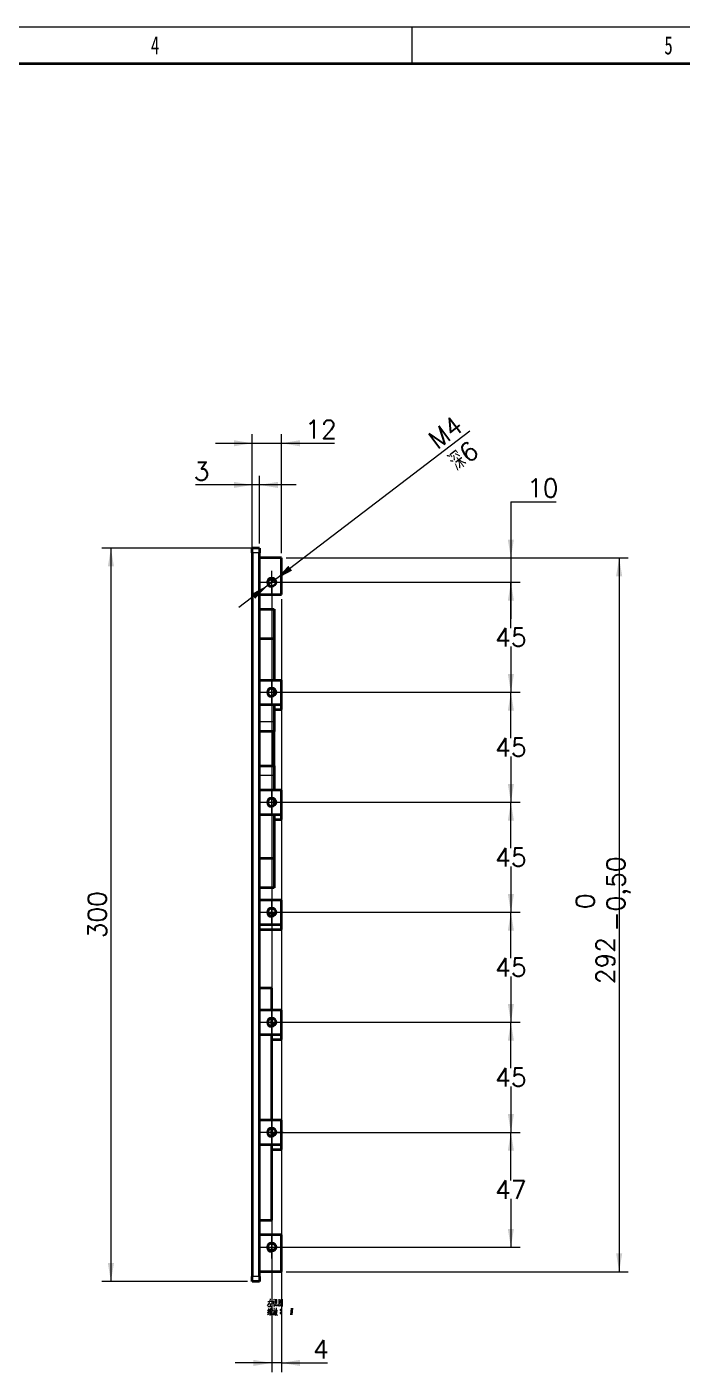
# Model space of a CAD drawing. Header units: millimetres. Extents: x -631 to 3210, y -446 to 2288.
# Drawn here: x 1343 to 1611, y 1737 to 2288 of the extents above; entities that cross this region are included whole.
import ezdxf
from ezdxf.enums import TextEntityAlignment as Align

# ---------------------------------------------------------------- set-up
doc = ezdxf.new("R2010")
doc.units = ezdxf.units.MM
doc.linetypes.add('点画线', pattern=[18, 12, -2, 2, -2])
doc.layers.get('0').update_dxf_attribs({"lineweight": 18})
for name, color, linetype, lineweight in [('中心线层', 1, '点画线', 18), ('尺寸线层', 3, 'Continuous', 18), ('粗实线层', 7, 'Continuous', 35), ('细实线层', 7, 'Continuous', 18)]:
    doc.layers.add(name, color=color, linetype=linetype, lineweight=lineweight)
doc.styles.get("Standard").update_dxf_attribs({"font": 'txt.shx', "bigfont": 'gbcbig.shx'})
doc.styles.add('标准', font='', dxfattribs={"width": 0.667})
doc.styles.get('标准').set_extended_font_data('宋体')
doc.dimstyles.get("Standard").update_dxf_attribs({"dimscale": 3, "dimtxt": 0.18, "dimasz": 0.18, "dimexe": 0.18, "dimexo": 0.0625, "dimgap": 0.09, "dimtad": 0, "dimtih": 1, "dimtoh": 1, "dimdec": 4, "dimzin": 0, "dimdsep": 46, "dimtxsty": 'Standard', "dimcen": 0.09, "dimdle": 0.36, "dimadec": 0, "dimazin": 0, "dimtfac": 1, "dimtdec": 4, "dimtofl": 0, "dimtmove": 0, "dimatfit": 3, "dimfxl": 0, "dimtolj": 1, "dimtzin": 0, "dimarcsym": 0})

# ---------------------------------------------------------------- blocks, each defined once
blk = doc.blocks.new('*X2')
at = {"layer": '粗实线层'}
blk.add_line((-185, 143.5), (205, 143.5), dxfattribs=at)
at = {"layer": '细实线层'}
for p, q in [((-210, 148.5), (210, 148.5)), ((70, 148.5), (70, 143.5))]:
    blk.add_line(p, q, dxfattribs=at)
at = {"layer": '尺寸线层', "style": '标准'}
for tag, height, width, p in [('T1', 2.5, 0.667, (-175, 146)), ('T2', 2.5, 0.667, (-105, 146)), ('T3', 2.5, 0.667, (-35, 146)), ('T4', 2.5, 0.667, (35, 146)), ('T5', 2.5, 0.667, (105, 146)), ('T6', 2.5, 0.667, (175, 146)), ('R1', 2.5, 0.667, (207.5, 111.38)), ('SQE', 3.5, 0.667, (-188.18, 80.99)), ('试制车间', 3.5, 0.28375, (-188.18, 73.99)), ('涂装车间（装配）', 3.5, 0.147264, (-188.18, 66.99)), ('涂装车间（涂装）', 3.5, 0.147264, (-188.18, 59.99)), ('国际内装车间', 3.5, 0.189302, (-188.18, 52.99)), ('地铁复合车间', 3.5, 0.186278, (-188.18, 46.02)), ('屏蔽门车间', 3.5, 0.225254, (-188.18, 39.14)), ('R2', 2.5, 0.667, (207.5, 37.12)), ('电器车间', 3.5, 0.292284, (-188.18, 32.21)), ('玻璃钢车间', 3.5, 0.225603, (-188.18, 25.29)), ('城轨内装车间', 3.5, 0.186278, (-188.18, 18.29)), ('不锈钢箱体车间', 3.5, 0.15932, (-188.18, 11.29)), ('门系统总装车间', 3.5, 0.161527, (-188.18, 4.29)), ('座椅厨房车间', 3.5, 0.186516, (-188.18, -2.71)), ('碳钢车间', 3.5, 0.28375, (-188.18, -9.71)), ('铝不锈钢车间', 3.5, 0.186397, (-188.18, -16.71)), ('风挡车间', 3.5, 0.284026, (-188.18, -23.71)), ('风道车间', 3.5, 0.284026, (-188.18, -30.71)), ('动车内装车间', 3.5, 0.186397, (-188.18, -37.71)), ('R3', 2.5, 0.667, (207.5, -37.12)), ('采购部', 3.5, 0.378308, (-188.18, -44.71)), ('检修服务部', 3.5, 0.223014, (-188.18, -51.71)), ('品管部', 3.5, 0.389426, (-188.18, -58.71)), ('生产保障部', 3.5, 0.223356, (-188.18, -65.71)), ('工业化部', 3.5, 0.281557, (-188.18, -72.71)), ('研发部', 3.5, 0.3788, (-188.18, -79.71)), ('旧底图总号', 3, 0.667, (-197.5, -100.5)), ('底图总号', 3, 0.667, (-197.5, -113.5)), ('R4', 2.5, 0.667, (207.5, -111.38)), ('签字', 3, 0.667, (-197.5, -126.5)), ('日期', 3, 0.667, (-197.5, -139.5)), ('B1', 2.5, 0.667, (-175, -146)), ('B2', 2.5, 0.667, (-105, -146)), ('B3', 2.5, 0.667, (-35, -146)), ('B4', 2.5, 0.667, (35, -146)), ('B5', 2.5, 0.667, (105, -146)), ('B6', 2.5, 0.667, (175, -146))]:
    blk.add_attdef(tag, text='', height=height, dxfattribs=dict(at, width=width)).set_placement(p, align=Align.MIDDLE_CENTER)
at = {"layer": '尺寸线层', "style": '标准', "width": 0.667}
blk.add_attdef('图号', text='', height=5.33, rotation=180, dxfattribs=at).set_placement((-160, 138.5), align=Align.MIDDLE_CENTER)
blk = doc.blocks.new('*X7')
at = {"layer": '尺寸线层', "linetype": 'Continuous'}
for points in [[(1376.94, 2074.29), (1378.19, 2066.79), (1375.69, 2066.79)], [(1376.94, 1774.29), (1378.19, 1781.79), (1375.69, 1781.79)]]:
    blk.add_hatch(color=0, dxfattribs=at).paths.add_polyline_path(points, flags=0)
at = {"layer": '尺寸线层', "color": 0, "linetype": 'Continuous'}
for p, q in [((1435.84, 2074.29), (1373.19, 2074.29)), ((1376.94, 2074.29), (1376.94, 1774.29)), ((1432.84, 1774.29), (1373.19, 1774.29))]:
    blk.add_line(p, q, dxfattribs=at)
at = {"layer": '尺寸线层', "color": 0, "insert": (1371.32, 1924.29), "char_height": 7.5, "width": 38.5714, "attachment_point": 5, "rotation": 90}
blk.add_mtext('300', dxfattribs=at)
blk = doc.blocks.new('*X8')
at = {"layer": '尺寸线层', "linetype": 'Continuous'}
for points in [[(1434.72, 2117.18), (1427.22, 2118.43), (1427.22, 2115.93)], [(1446.72, 2117.18), (1454.22, 2118.43), (1454.22, 2115.93)]]:
    blk.add_hatch(color=0, dxfattribs=at).paths.add_polyline_path(points, flags=0)
at = {"layer": '尺寸线层', "color": 0, "linetype": 'Continuous'}
for p, q in [((1434.72, 2074.17), (1434.72, 2120.93)), ((1446.72, 2072.17), (1446.72, 2120.93)), ((1419.72, 2117.18), (1468.39, 2117.18))]:
    blk.add_line(p, q, dxfattribs=at)
at = {"layer": '尺寸线层', "color": 0, "insert": (1462.85, 2122.81), "char_height": 7.5, "width": 22.1429, "attachment_point": 5}
blk.add_mtext('12', dxfattribs=at)
blk = doc.blocks.new('*X109')
at = {"layer": '尺寸线层', "linetype": 'Continuous'}
for points in [[(1434.72, 2100.13), (1427.22, 2098.88), (1427.22, 2101.38)], [(1437.72, 2100.13), (1445.22, 2098.88), (1445.22, 2101.38)]]:
    blk.add_hatch(color=0, dxfattribs=at).paths.add_polyline_path(points, flags=0)
at = {"layer": '尺寸线层', "color": 0, "linetype": 'Continuous'}
for p, q in [((1434.72, 2076.17), (1434.72, 2103.88)), ((1437.72, 2076.17), (1437.72, 2103.88)), ((1452.72, 2100.13), (1411.53, 2100.13))]:
    blk.add_line(p, q, dxfattribs=at)
at = {"layer": '尺寸线层', "color": 0, "insert": (1414.03, 2105.76), "char_height": 7.5, "width": 15, "attachment_point": 5}
blk.add_mtext('3', dxfattribs=at)
blk = doc.blocks.new('*X110')
at = {"layer": '尺寸线层', "linetype": 'Continuous'}
for points in [[(1442.72, 1740.96), (1435.22, 1739.71), (1435.22, 1742.21)], [(1446.72, 1740.96), (1454.22, 1739.71), (1454.22, 1742.21)]]:
    blk.add_hatch(color=0, dxfattribs=at).paths.add_polyline_path(points, flags=0)
at = {"layer": '尺寸线层', "color": 0, "linetype": 'Continuous'}
for p, q in [((1442.72, 2058.42), (1442.72, 1737.21)), ((1446.72, 2053.42), (1446.72, 1737.21)), ((1446.72, 1740.96), (1427.72, 1740.96)), ((1446.72, 1740.96), (1465.53, 1740.96))]:
    blk.add_line(p, q, dxfattribs=at)
at = {"layer": '尺寸线层', "color": 0, "insert": (1462.85, 1746.58), "char_height": 7.5, "width": 15, "attachment_point": 5}
blk.add_mtext('4', dxfattribs=at)
blk = doc.blocks.new('*X111')
at = {"layer": '尺寸线层', "linetype": 'Continuous'}
for points in [[(1540.51, 2070.29), (1541.76, 2077.79), (1539.26, 2077.79)], [(1540.51, 2060.29), (1541.76, 2052.79), (1539.26, 2052.79)]]:
    blk.add_hatch(color=0, dxfattribs=at).paths.add_polyline_path(points, flags=0)
at = {"layer": '尺寸线层', "color": 0, "linetype": 'Continuous'}
for p, q in [((1540.51, 2093.24), (1540.51, 2045.29)), ((1540.51, 2093.24), (1559.08, 2093.24)), ((1448.59, 2070.29), (1544.26, 2070.29)), ((1444.59, 2060.29), (1544.26, 2060.29))]:
    blk.add_line(p, q, dxfattribs=at)
at = {"layer": '尺寸线层', "color": 0, "insert": (1553.55, 2098.86), "char_height": 7.5, "width": 22.1429, "attachment_point": 5}
blk.add_mtext('10', dxfattribs=at)
blk = doc.blocks.new('*X112')
at = {"layer": '尺寸线层', "linetype": 'Continuous'}
for points in [[(1540.51, 2060.29), (1541.76, 2052.79), (1539.26, 2052.79)], [(1540.51, 2015.29), (1541.76, 2022.79), (1539.26, 2022.79)]]:
    blk.add_hatch(color=0, dxfattribs=at).paths.add_polyline_path(points, flags=0)
at = {"layer": '尺寸线层', "color": 0, "linetype": 'Continuous'}
for p, q in [((1444.59, 2060.29), (1544.26, 2060.29)), ((1540.51, 2041.54), (1540.51, 2060.29)), ((1540.51, 2034.04), (1540.51, 2015.29)), ((1444.59, 2015.29), (1544.26, 2015.29))]:
    blk.add_line(p, q, dxfattribs=at)
at = {"layer": '尺寸线层', "color": 0, "insert": (1540.51, 2037.79), "char_height": 7.5, "width": 24.2857, "attachment_point": 5}
blk.add_mtext('45', dxfattribs=at)
blk = doc.blocks.new('*X113')
at = {"layer": '尺寸线层', "linetype": 'Continuous'}
for points in [[(1540.51, 2015.29), (1541.76, 2007.79), (1539.26, 2007.79)], [(1540.51, 1970.29), (1541.76, 1977.79), (1539.26, 1977.79)]]:
    blk.add_hatch(color=0, dxfattribs=at).paths.add_polyline_path(points, flags=0)
at = {"layer": '尺寸线层', "color": 0, "linetype": 'Continuous'}
for p, q in [((1444.59, 2015.29), (1544.26, 2015.29)), ((1540.51, 1996.54), (1540.51, 2015.29)), ((1540.51, 1989.04), (1540.51, 1970.29)), ((1444.59, 1970.29), (1544.26, 1970.29))]:
    blk.add_line(p, q, dxfattribs=at)
at = {"layer": '尺寸线层', "color": 0, "insert": (1540.51, 1992.79), "char_height": 7.5, "width": 24.2857, "attachment_point": 5}
blk.add_mtext('45', dxfattribs=at)
blk = doc.blocks.new('*X114')
at = {"layer": '尺寸线层', "linetype": 'Continuous'}
for points in [[(1540.51, 1970.29), (1541.76, 1962.79), (1539.26, 1962.79)], [(1540.51, 1925.29), (1541.76, 1932.79), (1539.26, 1932.79)]]:
    blk.add_hatch(color=0, dxfattribs=at).paths.add_polyline_path(points, flags=0)
at = {"layer": '尺寸线层', "color": 0, "linetype": 'Continuous'}
for p, q in [((1444.59, 1970.29), (1544.26, 1970.29)), ((1540.51, 1951.54), (1540.51, 1970.29)), ((1540.51, 1944.04), (1540.51, 1925.29)), ((1444.59, 1925.29), (1544.26, 1925.29))]:
    blk.add_line(p, q, dxfattribs=at)
at = {"layer": '尺寸线层', "color": 0, "insert": (1540.51, 1947.79), "char_height": 7.5, "width": 24.2857, "attachment_point": 5}
blk.add_mtext('45', dxfattribs=at)
blk = doc.blocks.new('*X115')
at = {"layer": '尺寸线层', "linetype": 'Continuous'}
for points in [[(1540.51, 1925.29), (1541.76, 1917.79), (1539.26, 1917.79)], [(1540.51, 1880.29), (1541.76, 1887.79), (1539.26, 1887.79)]]:
    blk.add_hatch(color=0, dxfattribs=at).paths.add_polyline_path(points, flags=0)
at = {"layer": '尺寸线层', "color": 0, "linetype": 'Continuous'}
for p, q in [((1444.59, 1925.29), (1544.26, 1925.29)), ((1540.51, 1906.54), (1540.51, 1925.29)), ((1540.51, 1899.04), (1540.51, 1880.29)), ((1444.59, 1880.29), (1544.26, 1880.29))]:
    blk.add_line(p, q, dxfattribs=at)
at = {"layer": '尺寸线层', "color": 0, "insert": (1540.51, 1902.79), "char_height": 7.5, "width": 24.2857, "attachment_point": 5}
blk.add_mtext('45', dxfattribs=at)
blk = doc.blocks.new('*X116')
at = {"layer": '尺寸线层', "linetype": 'Continuous'}
for points in [[(1540.51, 1880.29), (1541.76, 1872.79), (1539.26, 1872.79)], [(1540.51, 1835.29), (1541.76, 1842.79), (1539.26, 1842.79)]]:
    blk.add_hatch(color=0, dxfattribs=at).paths.add_polyline_path(points, flags=0)
at = {"layer": '尺寸线层', "color": 0, "linetype": 'Continuous'}
for p, q in [((1444.59, 1880.29), (1544.26, 1880.29)), ((1540.51, 1861.54), (1540.51, 1880.29)), ((1540.51, 1854.04), (1540.51, 1835.29)), ((1444.59, 1835.29), (1544.26, 1835.29))]:
    blk.add_line(p, q, dxfattribs=at)
at = {"layer": '尺寸线层', "color": 0, "insert": (1540.51, 1857.79), "char_height": 7.5, "width": 24.2857, "attachment_point": 5}
blk.add_mtext('45', dxfattribs=at)
blk = doc.blocks.new('*X117')
at = {"layer": '尺寸线层', "linetype": 'Continuous'}
for points in [[(1540.51, 1835.29), (1541.76, 1827.79), (1539.26, 1827.79)], [(1540.51, 1788.29), (1541.76, 1795.79), (1539.26, 1795.79)]]:
    blk.add_hatch(color=0, dxfattribs=at).paths.add_polyline_path(points, flags=0)
at = {"layer": '尺寸线层', "color": 0, "linetype": 'Continuous'}
for p, q in [((1444.59, 1835.29), (1544.26, 1835.29)), ((1540.51, 1815.54), (1540.51, 1835.29)), ((1540.51, 1808.04), (1540.51, 1788.29)), ((1444.59, 1788.29), (1544.26, 1788.29))]:
    blk.add_line(p, q, dxfattribs=at)
at = {"layer": '尺寸线层', "color": 0, "insert": (1540.51, 1811.79), "char_height": 7.5, "width": 24.2857, "attachment_point": 5}
blk.add_mtext('47', dxfattribs=at)
blk = doc.blocks.new('*X182')
at = {"color": 0, "char_height": 7.5, "width": 300, "attachment_point": 1, "rotation": 90}
for s, insert in [('-0,50', (1579.71, 1917.33)), ('0', (1567.17, 1926.61)), ('292', (1575.42, 1895.9))]:
    blk.add_mtext(s, dxfattribs=dict(at, insert=insert))
blk = doc.blocks.new('*X181')
at = {"layer": '尺寸线层', "linetype": 'Continuous'}
for points in [[(1584.8, 2070.29), (1586.05, 2062.79), (1583.55, 2062.79)], [(1584.8, 1778.29), (1586.05, 1785.79), (1583.55, 1785.79)]]:
    blk.add_hatch(color=0, dxfattribs=at).paths.add_polyline_path(points, flags=0)
at = {"layer": '尺寸线层', "color": 0, "linetype": 'Continuous'}
for p, q in [((1448.59, 2070.29), (1588.55, 2070.29)), ((1584.8, 2070.29), (1584.8, 1778.29)), ((1448.59, 1778.29), (1588.55, 1778.29))]:
    blk.add_line(p, q, dxfattribs=at)
at = {"layer": '尺寸线层', "color": 0}
blk.add_blockref('*X182', (0, 0), dxfattribs=at)
blk = doc.blocks.new('*X183')
at = {"layer": '尺寸线层', "linetype": 'Continuous'}
for points in [[(1444.31, 2061.51), (1451.03, 2065.07), (1449.51, 2067.05)], [(1441.13, 2059.08), (1435.93, 2053.53), (1434.41, 2055.52)]]:
    blk.add_hatch(color=0, dxfattribs=at).paths.add_polyline_path(points, flags=0)
at = {"layer": '尺寸线层', "color": 0, "linetype": 'Continuous'}
blk.add_line((1523.68, 2122.14), (1429.21, 2049.97), dxfattribs=at)
at = {"layer": '尺寸线层', "color": 0, "char_height": 7.5, "attachment_point": 5, "rotation": 37.3752}
for s, insert, width in [('M4', (1513.78, 2121.65), 27.1429), ('深6', (1521.13, 2112.03), 32.6429)]:
    blk.add_mtext(s, dxfattribs=dict(at, insert=insert, width=width))

msp = doc.modelspace()

# ---------------------------------------------------------------- linework, layer by layer
at = {"color": 7, "lineweight": 35, "ltscale": 0.075}
for p, q in [((1437.719, 2074.294), (1434.719, 2074.294)), ((1443.719, 2008.293), (1446.719, 2008.293)), ((1443.719, 1963.293), (1446.719, 1963.293)), ((1437.719, 1774.293), (1434.719, 1774.293))]:
    msp.add_line(p, q, dxfattribs=at)
at = {"color": 7, "lineweight": 35, "ltscale": 0.05}
for p, q in [((1434.719, 2072.294), (1434.719, 2074.294)), ((1437.719, 2074.294), (1437.719, 2072.294)), ((1434.719, 1774.293), (1434.719, 1776.293)), ((1437.719, 1776.293), (1437.719, 1774.293))]:
    msp.add_line(p, q, dxfattribs=at)
at = {"color": 7, "lineweight": 13, "ltscale": 0.075}
for p, q in [((1437.719, 2072.294), (1434.719, 2072.294)), ((1437.719, 1776.293), (1434.719, 1776.293))]:
    msp.add_line(p, q, dxfattribs=at)
at = {"color": 7, "lineweight": 35}
for p, q in [((1434.719, 2072.294), (1434.719, 1776.293)), ((1437.719, 1776.293), (1437.719, 2072.294)), ((1442.719, 1840.293), (1442.719, 1875.293)), ((1442.719, 1799.293), (1442.719, 1830.293))]:
    msp.add_line(p, q, dxfattribs=at)
at = {"color": 7, "lineweight": 35, "ltscale": 0.225}
for p, q in [((1446.719, 2070.294), (1437.719, 2070.294)), ((1437.719, 2055.293), (1446.719, 2055.293)), ((1437.719, 2020.293), (1446.719, 2020.293)), ((1437.719, 2010.293), (1446.719, 2010.293)), ((1446.719, 1975.293), (1437.719, 1975.293)), ((1437.719, 1965.293), (1446.719, 1965.293)), ((1446.719, 1930.293), (1437.719, 1930.293)), ((1437.719, 1920.293), (1446.719, 1920.293)), ((1437.719, 1918.293), (1446.719, 1918.293)), ((1446.719, 1885.293), (1437.719, 1885.293)), ((1437.719, 1875.293), (1446.719, 1875.293)), ((1446.719, 1840.293), (1437.719, 1840.293)), ((1437.719, 1830.293), (1446.719, 1830.293)), ((1446.719, 1793.293), (1437.719, 1793.293)), ((1437.719, 1778.293), (1446.719, 1778.293))]:
    msp.add_line(p, q, dxfattribs=at)
at = {"color": 7, "lineweight": 35, "ltscale": 0.375001}
msp.add_line((1446.719, 2055.293), (1446.719, 2070.294), dxfattribs=at)
at = {"color": 7, "lineweight": 35, "ltscale": 0.15}
for p, q in [((1437.719, 2049.293), (1443.719, 2049.293)), ((1437.719, 2037.263), (1443.719, 2037.263)), ((1443.719, 1999.263), (1437.719, 1999.263)), ((1437.719, 1985.263), (1443.719, 1985.263)), ((1443.719, 1947.263), (1437.719, 1947.263)), ((1443.719, 1935.293), (1437.719, 1935.293))]:
    msp.add_line(p, q, dxfattribs=at)
at = {"color": 7, "lineweight": 35, "ltscale": 0.300752}
msp.add_line((1443.719, 2049.293), (1443.719, 2037.263), dxfattribs=at)
at = {"color": 7, "lineweight": 35, "ltscale": 0.424251}
msp.add_line((1443.719, 2037.263), (1443.719, 2020.293), dxfattribs=at)
at = {"color": 7, "lineweight": 35, "ltscale": 0.25}
for p, q in [((1446.719, 2010.293), (1446.719, 2020.293)), ((1446.719, 1965.293), (1446.719, 1975.293)), ((1446.719, 1920.293), (1446.719, 1930.293)), ((1446.719, 1875.293), (1446.719, 1885.293)), ((1446.719, 1830.293), (1446.719, 1840.293))]:
    msp.add_line(p, q, dxfattribs=at)
at = {"color": 7, "lineweight": 35, "ltscale": 0.065621}
for p, q in [((1443.719, 2016.606), (1443.719, 2013.981)), ((1443.719, 1971.606), (1443.719, 1968.981))]:
    msp.add_line(p, q, dxfattribs=at)
at = {"color": 7, "lineweight": 35, "ltscale": 0.175749}
msp.add_line((1443.719, 2010.293), (1443.719, 2003.263), dxfattribs=at)
at = {"color": 7, "lineweight": 35, "ltscale": 0.049994}
for p, q in [((1446.719, 2008.293), (1446.719, 2010.293)), ((1446.719, 1963.293), (1446.719, 1965.293)), ((1446.719, 1918.293), (1446.719, 1920.293)), ((1446.719, 1873.293), (1446.719, 1875.293)), ((1446.719, 1828.293), (1446.719, 1830.293))]:
    msp.add_line(p, q, dxfattribs=at)
at = {"color": 7, "lineweight": 13, "ltscale": 0.15}
for p, q in [((1443.719, 2003.263), (1437.719, 2003.263)), ((1443.719, 1981.263), (1437.719, 1981.263))]:
    msp.add_line(p, q, dxfattribs=at)
at = {"color": 7, "lineweight": 35, "ltscale": 0.1}
for p, q in [((1443.719, 2003.263), (1443.719, 1999.263)), ((1443.719, 1985.263), (1443.719, 1981.263)), ((1442.719, 1873.293), (1446.719, 1873.293)), ((1442.719, 1828.293), (1446.719, 1828.293))]:
    msp.add_line(p, q, dxfattribs=at)
at = {"color": 7, "lineweight": 35, "ltscale": 0.35}
msp.add_line((1443.719, 1985.263), (1443.719, 1999.263), dxfattribs=at)
at = {"color": 7, "lineweight": 35, "ltscale": 0.149251}
msp.add_line((1443.719, 1981.263), (1443.719, 1975.293), dxfattribs=at)
at = {"color": 7, "lineweight": 35, "ltscale": 0.450749}
msp.add_line((1443.719, 1965.293), (1443.719, 1947.263), dxfattribs=at)
at = {"color": 7, "lineweight": 35, "ltscale": 0.299248}
msp.add_line((1443.719, 1947.263), (1443.719, 1935.293), dxfattribs=at)
at = {"color": 7, "lineweight": 35, "ltscale": 0.125}
for p, q in [((1442.719, 1894.293), (1437.719, 1894.293)), ((1437.719, 1799.293), (1442.719, 1799.293))]:
    msp.add_line(p, q, dxfattribs=at)
at = {"color": 7, "lineweight": 35, "ltscale": 0.225002}
msp.add_line((1442.719, 1885.293), (1442.719, 1894.293), dxfattribs=at)
at = {"color": 7, "lineweight": 35, "ltscale": 0.0825}
for p, q in [((1442.719, 1878.643), (1442.719, 1881.943)), ((1442.719, 1833.643), (1442.719, 1836.943))]:
    msp.add_line(p, q, dxfattribs=at)
at = {"color": 7, "lineweight": 35, "ltscale": 0.375}
msp.add_line((1446.719, 1778.293), (1446.719, 1793.293), dxfattribs=at)
at = {"color": 7, "lineweight": 35}
for points in [[(1441.069, 2060.293), (1441.097, 2060.525), (1441.176, 2060.744), (1441.372, 2061.032), (1441.635, 2061.26), (1442.045, 2061.47), (1442.496, 2061.574), (1442.719, 2061.586)], [(1442.719, 2061.586), (1443.18, 2061.533), (1443.614, 2061.374), (1443.991, 2061.109), (1444.145, 2060.936), (1444.265, 2060.739), (1444.343, 2060.519), (1444.369, 2060.293)], [(1442.719, 1787.001), (1442.258, 1787.054), (1441.824, 1787.214), (1441.448, 1787.479), (1441.293, 1787.652), (1441.174, 1787.848), (1441.096, 1788.068), (1441.069, 1788.293)], [(1444.369, 1788.293), (1444.335, 1788.037), (1444.238, 1787.796), (1444.095, 1787.588), (1443.828, 1787.344), (1443.533, 1787.174), (1443.228, 1787.066), (1442.719, 1787.001)]]:
    msp.add_lwpolyline(points, dxfattribs=at)
at = {"color": 7, "lineweight": 13}
for points in [[(1442.084, 1767.118), (1441.874, 1766.174)], [(1443.414, 1767.013), (1443.694, 1766.594)], [(1444.184, 1766.978), (1444.184, 1765.299)], [(1444.849, 1766.803), (1444.184, 1766.733)], [(1444.779, 1765.228), (1444.849, 1766.909)], [(1445.619, 1767.013), (1445.619, 1765.543), (1445.619, 1764.038)], [(1445.619, 1766.978), (1445.619, 1765.579), (1445.619, 1764.178)], [(1447.089, 1766.838), (1445.619, 1766.698)], [(1446.389, 1766.558), (1445.829, 1765.754)], [(1447.054, 1764.213), (1447.054, 1765.579), (1447.089, 1766.978)], [(1441.419, 1765.123), (1440.859, 1764.248)], [(1440.929, 1760.818), (1441.629, 1761.203)], [(1441.384, 1762.253), (1440.964, 1762.113)], [(1441.454, 1763.268), (1440.999, 1762.183)], [(1441.034, 1761.483), (1441.559, 1761.658)], [(1441.069, 1766.103), (1442.889, 1766.243)], [(1441.524, 1762.498), (1441.069, 1761.483)], [(1441.174, 1764.004), (1442.889, 1764.108)], [(1441.874, 1766.174), (1441.419, 1765.123)], [(1441.839, 1761.973), (1441.524, 1761.483)], [(1441.559, 1765.193), (1442.644, 1765.299)], [(1441.769, 1762.953), (1441.664, 1762.393)], [(1441.769, 1762.813), (1442.819, 1762.953)], [(1442.014, 1762.533), (1441.839, 1761.973)], [(1441.874, 1762.043), (1441.874, 1760.328)], [(1442.084, 1765.228), (1442.049, 1764.038)], [(1442.084, 1762.253), (1442.784, 1762.358)], [(1442.154, 1763.443), (1442.329, 1763.058)], [(1442.154, 1761.833), (1442.189, 1760.433)], [(1442.154, 1761.728), (1442.679, 1761.798)], [(1442.189, 1761.168), (1442.574, 1761.238)], [(1442.399, 1762.288), (1442.329, 1761.728)], [(1442.714, 1761.903), (1442.644, 1760.503)], [(1442.854, 1763.058), (1442.714, 1762.603)], [(1443.764, 1766.348), (1443.589, 1765.858), (1443.099, 1765.123)], [(1443.624, 1762.673), (1443.519, 1761.763), (1443.414, 1761.343), (1443.099, 1760.468)], [(1443.134, 1766.138), (1443.694, 1766.208)], [(1443.134, 1762.603), (1444.184, 1762.743)], [(1443.939, 1762.183), (1443.834, 1761.343), (1443.694, 1760.503), (1443.484, 1760.783)], [(1443.554, 1762.008), (1443.939, 1762.078)], [(1443.589, 1765.858), (1443.589, 1764.073)], [(1443.589, 1765.683), (1443.904, 1765.368)], [(1443.624, 1763.513), (1443.729, 1762.953)], [(1443.694, 1764.073), (1443.974, 1764.353)], [(1443.974, 1764.353), (1444.219, 1764.704)], [(1444.324, 1762.183), (1444.149, 1761.623)], [(1444.394, 1765.333), (1444.219, 1764.704)], [(1444.254, 1761.938), (1444.814, 1760.503)], [(1444.464, 1762.813), (1444.324, 1762.183)], [(1444.604, 1761.553), (1444.324, 1760.923)], [(1444.499, 1766.383), (1444.394, 1765.333)], [(1444.394, 1762.428), (1445.094, 1762.568)], [(1444.534, 1763.548), (1444.464, 1762.813)], [(1444.534, 1764.353), (1444.534, 1765.439)], [(1444.674, 1764.248), (1444.534, 1764.353)], [(1444.814, 1762.498), (1444.604, 1761.553)], [(1445.094, 1764.248), (1444.674, 1764.248)], [(1445.094, 1764.879), (1445.094, 1764.248)], [(1445.619, 1764.284), (1446.984, 1764.388)], [(1445.689, 1765.088), (1446.179, 1765.508)], [(1446.144, 1765.998), (1446.844, 1765.263)], [(1446.144, 1764.913), (1446.494, 1764.528)], [(1446.144, 1762.638), (1446.529, 1762.638)], [(1446.144, 1761.378), (1446.529, 1761.378)], [(1446.179, 1766.208), (1446.634, 1766.278)], [(1446.179, 1765.508), (1446.389, 1765.788)], [(1446.179, 1762.743), (1446.494, 1762.743)], [(1446.179, 1762.498), (1446.494, 1762.498)], [(1446.179, 1761.483), (1446.494, 1761.483)], [(1446.179, 1761.238), (1446.494, 1761.238)], [(1446.249, 1765.299), (1446.494, 1765.019)], [(1446.389, 1765.788), (1446.739, 1766.418)], [(1446.844, 1765.263), (1447.019, 1765.299)], [(1447.054, 1764.108), (1447.054, 1764.213), (1446.984, 1764.388)], [(1450.589, 1763.373), (1450.484, 1761.973), (1450.379, 1760.573)], [(1450.589, 1762.638), (1450.974, 1762.638)], [(1450.589, 1761.378), (1450.974, 1761.378)], [(1450.624, 1762.743), (1450.939, 1762.743)], [(1450.624, 1762.498), (1450.939, 1762.498)], [(1450.624, 1761.483), (1450.939, 1761.483)], [(1450.624, 1761.238), (1450.939, 1761.238)], [(1451.184, 1763.373), (1451.079, 1761.973), (1450.974, 1760.573)], [(1442.644, 1760.678), (1442.224, 1760.608)], [(1444.324, 1760.923), (1443.939, 1760.398)], [(1444.814, 1760.503), (1445.129, 1760.503)]]:
    msp.add_lwpolyline(points, dxfattribs=at)
for points in [[(1446.249, 1762.428), (1446.424, 1762.428), (1446.529, 1762.533), (1446.529, 1762.708), (1446.424, 1762.813), (1446.249, 1762.813), (1446.144, 1762.708), (1446.144, 1762.533)], [(1446.249, 1761.168), (1446.424, 1761.168), (1446.529, 1761.273), (1446.529, 1761.448), (1446.424, 1761.553), (1446.249, 1761.553), (1446.144, 1761.448), (1446.144, 1761.273)], [(1450.694, 1762.428), (1450.869, 1762.428), (1450.974, 1762.533), (1450.974, 1762.708), (1450.869, 1762.813), (1450.694, 1762.813), (1450.589, 1762.708), (1450.589, 1762.533)], [(1450.694, 1761.168), (1450.869, 1761.168), (1450.974, 1761.273), (1450.974, 1761.448), (1450.869, 1761.553), (1450.694, 1761.553), (1450.589, 1761.448), (1450.589, 1761.273)]]:
    msp.add_lwpolyline(points, close=True, dxfattribs=at)
at = {"color": 7, "lineweight": 35}
for centre in [(1442.719, 2060.293), (1442.719, 2015.293), (1442.719, 1970.293), (1442.719, 1925.293), (1442.719, 1880.293), (1442.719, 1835.293), (1442.719, 1788.293)]:
    msp.add_circle(centre, 1.65, dxfattribs=at)
for centre, end in [((1442.719, 2013.293), 52.69602), ((1442.719, 1968.293), 52.69602), ((1442.719, 1923.293), 142.70678), ((1442.719, 1878.293), 90), ((1442.719, 1833.293), 90)]:
    msp.add_arc(centre, 1.65, 37.30672, end, dxfattribs=at)
at = {"layer": '中心线层'}
for p, q in [((1442.719, 2055.643), (1442.719, 2064.943)), ((1438.069, 2060.293), (1447.369, 2060.293)), ((1442.719, 2010.643), (1442.719, 2019.943)), ((1438.069, 2015.293), (1447.369, 2015.293)), ((1438.069, 1970.293), (1447.369, 1970.293)), ((1442.719, 1965.643), (1442.719, 1974.943)), ((1442.719, 1920.643), (1442.719, 1929.943)), ((1438.069, 1925.293), (1447.369, 1925.293)), ((1442.719, 1875.643), (1442.719, 1884.943)), ((1438.069, 1880.293), (1447.369, 1880.293)), ((1442.719, 1830.643), (1442.719, 1839.943)), ((1438.069, 1835.293), (1447.369, 1835.293)), ((1442.719, 1783.643), (1442.719, 1792.943)), ((1438.069, 1788.293), (1447.369, 1788.293))]:
    msp.add_line(p, q, dxfattribs=at)
at = {"layer": '细实线层'}
for centre in [(1442.719, 2060.293), (1442.719, 2015.293), (1442.719, 1970.293), (1442.719, 1925.293), (1442.719, 1880.293), (1442.719, 1835.293), (1442.719, 1788.293)]:
    msp.add_arc(centre, 2, 0, 270, dxfattribs=at)

# ---------------------------------------------------------------- block references
ref = msp.add_blockref('*X2', (1290, 1842), dxfattribs=dict(xscale=3, yscale=3, zscale=3))
ref.add_attrib('T4', '4', dxfattribs={"layer": '尺寸线层', "height": 7.5, "style": '标准', "width": 0.667}).set_placement((1395, 2280), align=Align.MIDDLE_CENTER)
ref.add_attrib('T5', '5', dxfattribs={"layer": '尺寸线层', "height": 7.5, "style": '标准', "width": 0.667}).set_placement((1605, 2280), align=Align.MIDDLE_CENTER)

# ---------------------------------------------------------------- dimensions: what is measured, and where the dimension line sits
at = {"layer": '尺寸线层'}
for base, p1, p2, override, picture, middle in [((1584.799, 1778.293), (1446.719, 2070.294), (1446.719, 1778.293), {"dimtxt": 2.5, "dimasz": 2.5, "dimexe": 1.25, "dimexo": 0.625, "dimgap": 0.625, "dimtad": 1, "dimtih": 0, "dimtoh": 0, "dimdec": 2, "dimzin": 8, "dimdsep": 44, "dimsah": 1, "dimdle": 5, "dimtol": 1, "dimtp": 0, "dimtm": 0.5, "dimtdec": 2, "dimtofl": 1, "dimatfit": 0, "dimtfill": 1, "dimtzin": 8}, '*X181', (1584.799, 1924.294)), ((1540.512, 2060.293), (1446.719, 2070.294), (1442.719, 2060.293), {"dimtxt": 2.5, "dimasz": 2.5, "dimexe": 1.25, "dimexo": 0.625, "dimgap": 0.625, "dimtad": 1, "dimdec": 2, "dimzin": 8, "dimdsep": 44, "dimsah": 1, "dimdle": 5, "dimtdec": 2, "dimtofl": 1, "dimatfit": 0, "dimtfill": 1, "dimtzin": 8}, '*X111', (1540.512, 2093.235)), ((1376.945, 1774.293), (1437.719, 2074.294), (1434.719, 1774.293), {"dimtxt": 2.5, "dimasz": 2.5, "dimexe": 1.25, "dimexo": 0.625, "dimgap": 0.625, "dimtad": 1, "dimtih": 0, "dimtoh": 0, "dimdec": 2, "dimzin": 8, "dimdsep": 44, "dimsah": 1, "dimdle": 5, "dimtdec": 2, "dimtofl": 1, "dimatfit": 0, "dimtfill": 1, "dimtzin": 8}, '*X7', (1376.945, 1924.294)), ((1540.512, 2015.293), (1442.719, 2060.293), (1442.719, 2015.293), {"dimtxt": 2.5, "dimasz": 2.5, "dimexe": 1.25, "dimexo": 0.625, "dimgap": 0.625, "dimtad": 1, "dimdec": 2, "dimzin": 8, "dimdsep": 44, "dimsah": 1, "dimdle": 5, "dimtdec": 2, "dimtofl": 1, "dimatfit": 0, "dimtfill": 1, "dimtzin": 8}, '*X112', (1540.512, 2037.793)), ((1540.512, 1970.293), (1442.719, 2015.293), (1442.719, 1970.293), {"dimtxt": 2.5, "dimasz": 2.5, "dimexe": 1.25, "dimexo": 0.625, "dimgap": 0.625, "dimtad": 1, "dimdec": 2, "dimzin": 8, "dimdsep": 44, "dimsah": 1, "dimdle": 5, "dimtdec": 2, "dimtofl": 1, "dimatfit": 0, "dimtfill": 1, "dimtzin": 8}, '*X113', (1540.512, 1992.793)), ((1540.512, 1925.293), (1442.719, 1970.293), (1442.719, 1925.293), {"dimtxt": 2.5, "dimasz": 2.5, "dimexe": 1.25, "dimexo": 0.625, "dimgap": 0.625, "dimtad": 1, "dimdec": 2, "dimzin": 8, "dimdsep": 44, "dimsah": 1, "dimdle": 5, "dimtdec": 2, "dimtofl": 1, "dimatfit": 0, "dimtfill": 1, "dimtzin": 8}, '*X114', (1540.512, 1947.793)), ((1540.512, 1880.293), (1442.719, 1925.293), (1442.719, 1880.293), {"dimtxt": 2.5, "dimasz": 2.5, "dimexe": 1.25, "dimexo": 0.625, "dimgap": 0.625, "dimtad": 1, "dimdec": 2, "dimzin": 8, "dimdsep": 44, "dimsah": 1, "dimdle": 5, "dimtdec": 2, "dimtofl": 1, "dimatfit": 0, "dimtfill": 1, "dimtzin": 8}, '*X115', (1540.512, 1902.793)), ((1540.512, 1835.293), (1442.719, 1880.293), (1442.719, 1835.293), {"dimtxt": 2.5, "dimasz": 2.5, "dimexe": 1.25, "dimexo": 0.625, "dimgap": 0.625, "dimtad": 1, "dimdec": 2, "dimzin": 8, "dimdsep": 44, "dimsah": 1, "dimdle": 5, "dimtdec": 2, "dimtofl": 1, "dimatfit": 0, "dimtfill": 1, "dimtzin": 8}, '*X116', (1540.512, 1857.793)), ((1540.512, 1788.293), (1442.719, 1835.293), (1442.719, 1788.293), {"dimtxt": 2.5, "dimasz": 2.5, "dimexe": 1.25, "dimexo": 0.625, "dimgap": 0.625, "dimtad": 1, "dimdec": 2, "dimzin": 8, "dimdsep": 44, "dimsah": 1, "dimdle": 5, "dimtdec": 2, "dimtofl": 1, "dimatfit": 0, "dimtfill": 1, "dimtzin": 8}, '*X117', (1540.512, 1811.793))]:
    dim = msp.add_linear_dim(base=base, p1=p1, p2=p2, angle=90, dimstyle='Standard', override=override, dxfattribs=at)
    dim.commit()
    dim.dimension.update_dxf_attribs({"geometry": picture, "text_midpoint": middle})
dim = msp.add_diameter_dim_2p(p1=(1441.13, 2059.079), p2=(1444.309, 2061.508), dimstyle='Standard', override={"dimtxt": 2.5, "dimasz": 2.5, "dimexe": 1.25, "dimexo": 0.625, "dimgap": 0.625, "dimtad": 1, "dimtih": 0, "dimtoh": 0, "dimdec": 2, "dimzin": 8, "dimdsep": 44, "dimpost": 'M<>\\X深6', "dimsah": 1, "dimdle": 5, "dimtdec": 2, "dimtofl": 1, "dimtmove": 0, "dimatfit": 1, "dimtfill": 1, "dimtzin": 8}, dxfattribs=at)
dim.commit()
dim.dimension.update_dxf_attribs({"geometry": '*X183', "text_midpoint": (1517.193, 2117.182), "dimtype": 163})
for base, p1, p2, picture, middle in [((1446.719, 2117.182), (1434.719, 2072.294), (1446.719, 2070.294), '*X8', (1462.855, 2117.182)), ((1434.719, 2100.13), (1437.719, 2074.294), (1434.719, 2074.294), '*X109', (1414.03, 2100.13))]:
    dim = msp.add_linear_dim(base=base, p1=p1, p2=p2, dimstyle='Standard', override={"dimtxt": 2.5, "dimasz": 2.5, "dimexe": 1.25, "dimexo": 0.625, "dimgap": 0.625, "dimtad": 1, "dimtih": 0, "dimtoh": 0, "dimdec": 2, "dimzin": 8, "dimdsep": 44, "dimsah": 1, "dimdle": 5, "dimtdec": 2, "dimtofl": 1, "dimatfit": 0, "dimtfill": 1, "dimtzin": 8}, dxfattribs=at)
    dim.commit()
    dim.dimension.update_dxf_attribs({"geometry": picture, "text_midpoint": middle, "dimtype": 160})
dim = msp.add_linear_dim(base=(1442.719, 1740.959), p1=(1446.719, 2055.293), p2=(1442.719, 2060.293), angle=180, dimstyle='Standard', override={"dimtxt": 2.5, "dimasz": 2.5, "dimexe": 1.25, "dimexo": 0.625, "dimgap": 0.625, "dimtad": 1, "dimdec": 2, "dimzin": 8, "dimdsep": 44, "dimsah": 1, "dimdle": 5, "dimtdec": 2, "dimtofl": 1, "dimatfit": 0, "dimtfill": 1, "dimtzin": 8}, dxfattribs=at)
dim.commit()
dim.dimension.update_dxf_attribs({"geometry": '*X110', "text_midpoint": (1462.855, 1740.959), "dimtype": 160})

doc.saveas('drawing.dxf')
